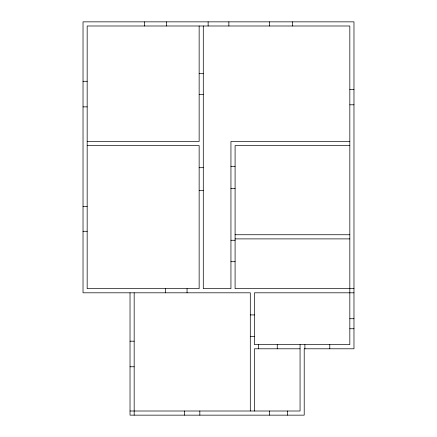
<?xml version="1.0" encoding="UTF-8"?>
<svg xmlns="http://www.w3.org/2000/svg" width="437" height="437" viewBox="0 0 437 437"><rect width="100%" height="100%" fill="white"/><g stroke="black" fill="none" stroke-linecap="round" stroke-linejoin="round"><path stroke-width="0.66" d="M199.146 73.689L203.292 73.689M83.025 81.293L87.171 81.293M349.829 89.59L353.975 89.59M199.146 94.425L203.292 94.425M349.829 104.798L353.975 104.798M83.025 106.868L87.171 106.868M87.171 141.43L199.146 141.43L199.146 25.996M349.829 141.43L230.944 141.43L230.944 288.66L203.292 288.66L203.292 25.996M87.171 145.576L199.146 145.576L199.146 288.66L87.171 288.66L87.171 25.996L349.829 25.996L349.829 344.646L254.443 344.646L254.443 292.806L353.975 292.806M349.829 145.576L235.09 145.576L235.09 288.66L353.975 288.66M230.944 166.311L235.09 166.311M199.146 167.693L203.292 167.693M230.944 188.434L235.09 188.434M199.146 190.505L203.292 190.505M83.025 206.406L87.171 206.406M83.025 231.288L87.171 231.288M235.09 234.745L349.829 234.745M235.09 238.892L349.829 238.892M230.944 240.274L235.09 240.274M230.944 261.703L235.09 261.703M250.297 314.924L254.443 314.924M349.829 318.726L353.975 318.726M349.829 328.75L353.975 328.75M250.297 336.353L254.443 336.353M130.024 341.188L134.17 341.188M300.061 348.792L254.443 348.792L254.443 411.004M130.024 366.763L134.17 366.763M130.024 411.004L300.061 411.004L300.061 344.646M329.788 344.646L329.788 348.792M304.9 344.646L304.9 348.792M292.462 21.85L292.462 25.996M287.622 411.004L287.622 415.15M277.255 344.646L277.255 348.792M269.651 21.85L269.651 25.996M269.651 411.004L269.651 415.15M258.589 344.646L258.589 348.792M250.297 411.004L250.297 292.806L83.025 292.806L83.025 21.85L353.975 21.85L353.975 348.792L304.212 348.792L304.212 415.15L130.024 415.15L130.024 292.806M228.868 21.85L228.868 25.996M208.132 21.85L208.132 25.996M199.835 411.004L199.835 415.15M187.052 288.66L187.052 292.806M184.632 411.004L184.632 415.15M166.661 21.85L166.661 25.996M165.623 288.66L165.623 292.806M144.538 21.85L144.538 25.996M134.17 292.806L134.17 415.15"/></g></svg>
